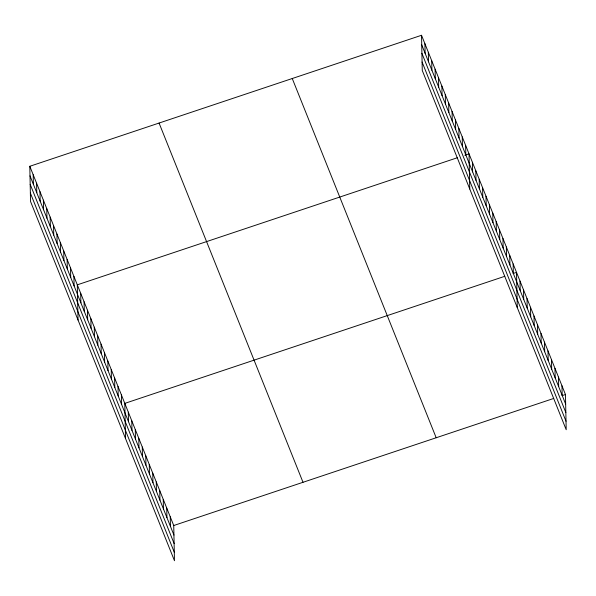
<?xml version="1.0" encoding="UTF-8"?>
<svg xmlns="http://www.w3.org/2000/svg" width="596" height="596" viewBox="0 0 596 596"><rect width="100%" height="100%" fill="white"/><g stroke="black" fill="none" stroke-linecap="round" stroke-linejoin="round"><path stroke-width="0.89" d="M29.8 166.284L173.734 525.523L174.472 560.717L30.538 201.478L29.8 166.284L421.528 35.283L565.462 394.522L566.2 429.716L422.266 70.477L421.528 35.283M457.274 157.761L77.301 284.836L78.039 320.03M464.828 155.236L469.03 153.828L469.767 189.021M504.775 276.306L124.795 403.388L125.532 438.582M513.171 273.504L516.523 272.379L517.261 307.573M173.734 525.523L553.714 398.448M562.102 395.64L565.462 394.522M421.73 44.856L565.664 404.095M421.908 53.312L565.842 412.551M422.087 62.021L566.021 421.26M292.256 78.516L436.19 437.755M159.072 123.052L303.006 482.291M30.001 175.857L173.935 535.096M30.18 184.313L174.114 543.552M30.359 193.03L174.293 552.261M561.968 385.798L562.17 395.372M558.474 377.074L558.675 386.648M554.973 368.343L555.174 377.924M551.479 359.619L551.68 369.2M547.985 350.895L548.186 360.476M544.491 342.171L544.692 351.744M540.997 333.447L541.198 343.02M537.495 324.723L537.696 334.296M534.001 315.999L534.202 325.572M530.507 307.275L530.708 316.849M527.013 298.551L527.214 308.125M523.519 289.827L523.72 299.401M520.017 281.103L520.219 290.677M513.134 263.909L513.335 273.482M509.736 255.446L509.938 265.019M506.347 246.975L506.548 256.548M502.957 238.504L503.158 248.085M499.56 230.041L499.761 239.614M496.17 221.57L496.371 231.144M492.78 213.107L492.974 222.68M489.383 204.637L489.584 214.21M485.993 196.166L486.194 205.739M482.596 187.703L482.797 197.276M479.206 179.232L479.407 188.805M475.817 170.769L476.01 180.342M472.419 162.298L472.621 171.871M465.632 145.364L465.834 154.938M462.243 136.894L462.444 146.467M458.853 128.423L459.047 138.004M455.456 119.96L455.657 129.533M452.066 111.489L452.267 121.062M448.669 103.026L448.87 112.599M445.279 94.555L445.48 104.129M441.889 86.085L442.083 95.658M438.492 77.622L438.693 87.195M435.102 69.151L435.303 78.724M431.705 60.688L431.906 70.261M428.315 52.217L428.517 61.79M424.926 43.746L425.119 53.32M170.24 516.799L170.441 526.372M166.738 508.075L166.94 517.648M163.244 499.351L163.446 508.924M159.75 490.627L159.951 500.2M156.256 481.903L156.457 491.477M152.762 473.179L152.963 482.753M149.268 464.455L149.462 474.029M145.767 455.731L145.968 465.305M142.273 447.007L142.474 456.581M138.779 438.283L138.98 447.857M135.285 429.56L135.486 439.133M131.791 420.836L131.984 430.409M128.289 412.112L128.49 421.685M121.405 394.917L121.606 404.49M118.008 386.446L118.209 396.02M114.618 377.983L114.819 387.556M111.229 369.513L111.422 379.086M107.831 361.042L108.032 370.623M104.442 352.579L104.643 362.152M101.044 344.108L101.246 353.681M97.655 335.645L97.856 345.218M94.265 327.174L94.459 336.747M90.868 318.704L91.069 328.284M87.478 310.24L87.679 319.814M84.081 301.77L84.282 311.343M80.691 293.306L80.892 302.88M73.904 276.365L74.105 285.938M70.514 267.902L70.715 277.475M67.117 259.431L67.318 269.005M63.727 250.961L63.928 260.541M60.338 242.498L60.531 252.071M56.94 234.027L57.142 243.6M53.551 225.564L53.752 235.137M50.153 217.093L50.355 226.666M46.764 208.622L46.965 218.203M43.374 200.159L43.575 209.732M39.977 191.689L40.178 201.262M36.587 183.225L36.788 192.799M33.19 174.755L33.391 184.328"/></g></svg>
